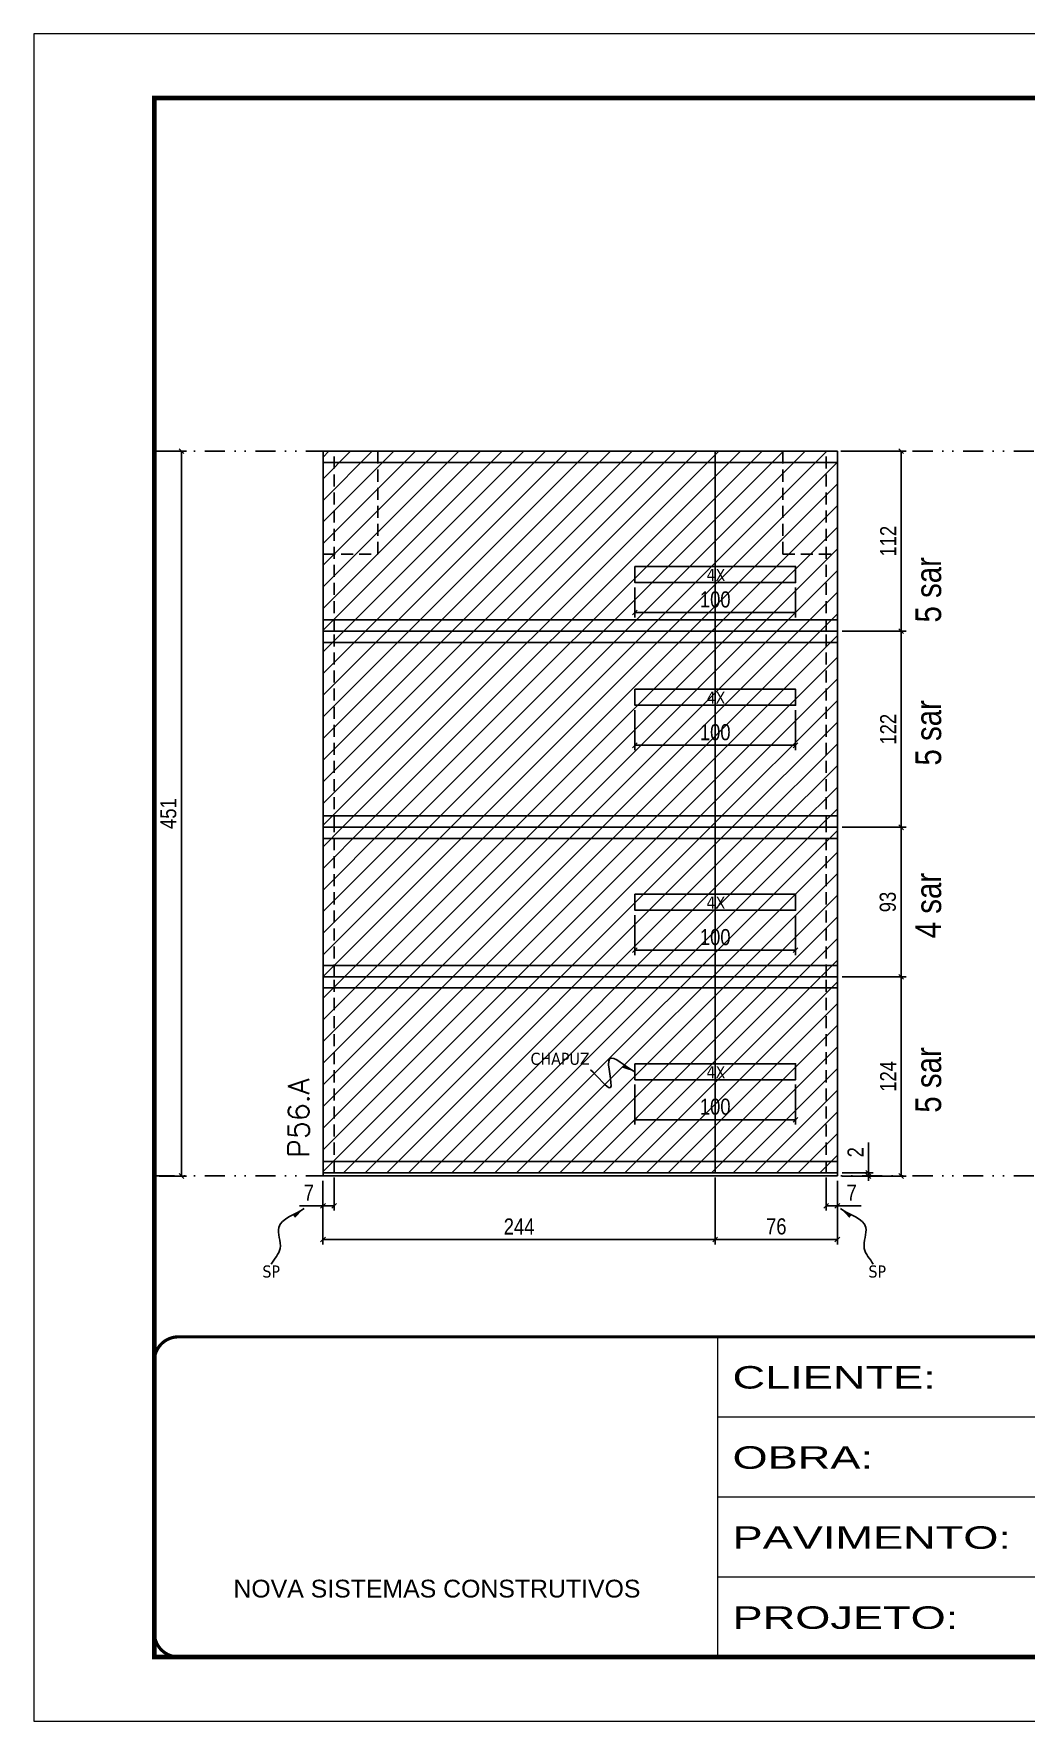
# Model space of a CAD drawing. Extents: x 14400 to 27878, y -21631 to 6985.
# Drawn here: x 17597 to 18214, y 4786 to 5836 of the extents above; entities that cross this region are included whole.
import ezdxf

# ---------------------------------------------------------------- set-up
doc = ezdxf.new("R2010")
doc.units = 0
for name, pattern in [('CONTINUO', [0]), ('DASHED', [0.75, 0.5, -0.25]), ('DIVIDE2', [0.625, 0.25, -0.125, 0, -0.125, 0, -0.125]), ('HIDDEN', [0.375, 0.25, -0.125])]:
    doc.linetypes.add(name, pattern=pattern)
for name, color, linetype in [('COTA', 241, 'Continuous'), ('NOMENCLATURA', 7, 'Continuous'), ('Nível', 160, 'Continuous'), ('Painéis', 200, 'Continuous'), ('Romaneio', 10, 'Continuous'), ('SARR_2.2x10', 60, 'Continuous'), ('SARR_2.2x7', 40, 'Continuous'), ('Sarrafo de Pressão', 42, 'HIDDEN'), ('texto', 7, 'Continuous')]:
    doc.layers.add(name, color=color, linetype=linetype)
for name, color, linetype, lineweight in [('Folhas', 255, 'Continuous', 9), ('Hachura', 251, 'Continuous', 9), ('SARRAFO DE PRESSAO', 251, 'DASHED', 9), ('Texto Seção', 7, 'Continuous', 15)]:
    doc.layers.add(name, color=color, linetype=linetype, lineweight=lineweight)
doc.styles.add('ARIAL', font='arial.ttf')
doc.styles.add('ARIAL_NARROW', font='ARIALN.TTF', dxfattribs={"height": 0.2})
doc.styles.add('COTA TECNICA', font='techl___.ttf', dxfattribs={"height": 10})
doc.styles.add('COTA TECNICA-50', font='techl___.ttf', dxfattribs={"height": 10})
doc.styles.add('REGUA-120', font='ROMANS.shx', dxfattribs={"height": 15})
doc.styles.get("Standard").update_dxf_attribs({"font": 'arial.ttf'})
doc.styles.add('Tecnologia', font='')
doc.styles.get('Tecnologia').set_extended_font_data('Forgotten Futurist')
doc.dimstyles.new('COTA PAINEL-50', dxfattribs={"dimtxt": 10, "dimasz": 3, "dimexe": 3, "dimexo": 3, "dimgap": 3, "dimtad": 1, "dimdec": 1, "dimzin": 12, "dimdsep": 46, "dimtxsty": 'COTA TECNICA-50', "dimblk1": 'OBLIQUE', "dimblk2": 'OBLIQUE', "dimsah": 1, "dimcen": 0.9, "dimclrd": 4, "dimclre": 4, "dimclrt": 240, "dimadec": 1, "dimazin": 3, "dimtfac": 1, "dimtdec": 1, "dimtmove": 0, "dimatfit": 3, "dimfxl": 1, "dimtolj": 1, "dimtzin": 12, "dimarcsym": 0})
doc.dimstyles.new('PAINEL', dxfattribs={"dimtxt": 10, "dimasz": 3, "dimexe": 3, "dimexo": 3, "dimgap": 3, "dimtad": 1, "dimdec": 1, "dimzin": 12, "dimdsep": 46, "dimtxsty": 'COTA TECNICA', "dimblk1": 'OBLIQUE', "dimblk2": 'OBLIQUE', "dimsah": 1, "dimcen": 0.9, "dimclrd": 4, "dimclre": 4, "dimclrt": 240, "dimadec": 1, "dimazin": 3, "dimtfac": 1, "dimtdec": 1, "dimtmove": 0, "dimatfit": 3, "dimfxl": 1, "dimtolj": 1, "dimtzin": 12, "dimarcsym": 0})
doc.dimstyles.get("Standard").update_dxf_attribs({"dimtxt": 0.18, "dimasz": 0.18, "dimexe": 0.18, "dimexo": 0.0625, "dimgap": 0.09, "dimtad": 0, "dimtih": 1, "dimtoh": 1, "dimdec": 4, "dimzin": 0, "dimdsep": 46, "dimtxsty": 'Standard', "dimcen": 0.09, "dimadec": 0, "dimazin": 0, "dimtfac": 1, "dimtdec": 4, "dimtofl": 0, "dimtmove": 0, "dimatfit": 3, "dimfxl": 1, "dimtolj": 1, "dimtzin": 0, "dimarcsym": 0})

# ---------------------------------------------------------------- blocks, each defined once
blk = doc.blocks.new('9999999999')
at = {"color": 30, "linetype": 'CONTINUO'}
for p, q in [((98564.6, 34230.2), (98564.6, 34429.4)), ((98564.6, 34379.6), (99584, 34379.6)), ((98564.6, 34329.8), (99488, 34329.8)), ((98564.6, 34280), (99488, 34280))]:
    blk.add_line(p, q, dxfattribs=at)
at = {"color": 30, "linetype": 'CONTINUO', "const_width": 2}
blk.add_lwpolyline([(99584, 34230.2), (99584, 34414.4, 0.414214), (99569, 34429.4), (98229, 34429.4, 0.414214), (98214, 34414.4), (98214, 34245.2, 0.414214), (98229, 34230.2), (99584, 34230.2)], format="xyb", dxfattribs=at)
at = {"layer": 'Folhas'}
blk.add_lwpolyline([(98139, 34190.2), (99624, 34190.2), (99624, 35240.2), (98139, 35240.2)], close=True, dxfattribs=at)
at = {"layer": 'Folhas', "color": 30, "const_width": 3}
blk.add_lwpolyline([(98214, 34230.2), (99584, 34230.2), (99584, 35200.2), (98214, 35200.2)], close=True, dxfattribs=at)
at = {"color": 7, "linetype": 'Continuous', "ltscale": 5, "style": 'ARIAL'}
blk.add_text('NOVA SISTEMAS CONSTRUTIVOS', height=11.059, dxfattribs=at).set_placement((98263.2, 34267.2))
at = {"layer": 'Folhas', "color": 7, "style": 'Tecnologia', "width": 1.5}
for s, p in [('CLIENTE:', (98573.7, 34397.2)), ('OBRA:', (98573.7, 34347.3)), ('PAVIMENTO:', (98573.7, 34297.5)), ('PROJETO:', (98573.7, 34247.7))]:
    blk.add_text(s, height=14, dxfattribs=at).set_placement(p)
blk = doc.blocks.new('_Oblique')
at = {"color": 0, "linetype": 'ByBlock', "lineweight": -2}
blk.add_line((-0.5, -0.5), (0.5, 0.5), dxfattribs=at)
blk = doc.blocks.new('*D1810')
at = {"layer": 'COTA', "color": 4, "lineweight": -2, "transparency": 16777216}
for p, q in [((17783.9, 5124.4), (17783.9, 5103.9)), ((17776.9, 5122.4), (17776.9, 5103.9)), ((17776.9, 5106.9), (17762.2, 5106.9)), ((17783.9, 5106.9), (17776.9, 5106.9))]:
    blk.add_line(p, q, dxfattribs=at)
at = {"layer": 'Defpoints', "color": 0, "transparency": 16777216}
for p in [(17776.9, 5125.4), (17783.9, 5127.4), (17776.9, 5106.9)]:
    blk.add_point(p, dxfattribs=at)
at = {"layer": 'COTA', "color": 4, "lineweight": -2, "transparency": 16777216, "xscale": 3, "yscale": 3, "zscale": 3, "rotation": 180}
blk.add_blockref('_Oblique', (17776.9, 5106.9), dxfattribs=at)
at = {"layer": 'COTA', "color": 4, "lineweight": -2, "transparency": 16777216, "xscale": 3, "yscale": 3, "zscale": 3}
blk.add_blockref('_Oblique', (17783.9, 5106.9), dxfattribs=at)
at = {"layer": 'COTA', "color": 240, "transparency": 16777216, "insert": (17768.1, 5115), "char_height": 10, "attachment_point": 5, "style": 'COTA TECNICA-50'}
blk.add_mtext('\\A1;7', dxfattribs=at)
blk = doc.blocks.new('*D1811')
at = {"layer": 'COTA', "color": 4, "lineweight": -2, "transparency": 16777216}
for p, q in [((18089.9, 5124.4), (18089.9, 5103.9)), ((18096.9, 5122.4), (18096.9, 5103.9)), ((18089.9, 5106.9), (18096.9, 5106.9)), ((18096.9, 5106.9), (18111.7, 5106.9))]:
    blk.add_line(p, q, dxfattribs=at)
at = {"layer": 'Defpoints', "color": 0, "transparency": 16777216}
for p in [(18089.9, 5127.4), (18096.9, 5125.4), (18096.9, 5106.9)]:
    blk.add_point(p, dxfattribs=at)
at = {"layer": 'COTA', "color": 4, "lineweight": -2, "transparency": 16777216, "xscale": 3, "yscale": 3, "zscale": 3, "rotation": 180}
blk.add_blockref('_Oblique', (18089.9, 5106.9), dxfattribs=at)
at = {"layer": 'COTA', "color": 4, "lineweight": -2, "transparency": 16777216, "xscale": 3, "yscale": 3, "zscale": 3}
blk.add_blockref('_Oblique', (18096.9, 5106.9), dxfattribs=at)
at = {"layer": 'COTA', "color": 240, "transparency": 16777216, "insert": (18105.8, 5115), "char_height": 10, "attachment_point": 5, "style": 'COTA TECNICA-50'}
blk.add_mtext('\\A1;7', dxfattribs=at)
blk = doc.blocks.new('*D1812')
at = {"layer": 'Defpoints', "color": 0, "linetype": 'ByBlock', "transparency": 16777216}
for p in [(18096.9, 5249.4), (18136.6, 5249.4), (18096.9, 5125.4)]:
    blk.add_point(p, dxfattribs=at)
at = {"layer": 'Romaneio', "color": 4, "linetype": 'ByBlock', "lineweight": -2, "transparency": 16777216}
for p, q in [((18099.9, 5249.4), (18139.6, 5249.4)), ((18136.6, 5125.4), (18136.6, 5249.4)), ((18099.9, 5125.4), (18139.6, 5125.4))]:
    blk.add_line(p, q, dxfattribs=at)
at = {"layer": 'Romaneio', "color": 4, "linetype": 'ByBlock', "lineweight": -2, "transparency": 16777216, "xscale": 3, "yscale": 3, "zscale": 3}
for p, rotation in [((18136.6, 5249.4), 90), ((18136.6, 5125.4), 270)]:
    blk.add_blockref('_Oblique', p, dxfattribs=dict(at, rotation=rotation))
at = {"layer": 'Romaneio', "color": 240, "linetype": 'ByBlock', "transparency": 16777216, "insert": (18128.5, 5187.4), "char_height": 10, "attachment_point": 5, "rotation": 90, "style": 'COTA TECNICA'}
blk.add_mtext('\\A1;124', dxfattribs=at)
blk = doc.blocks.new('*D1813')
at = {"layer": 'Defpoints', "color": 0, "linetype": 'ByBlock', "transparency": 16777216}
for p in [(18096.9, 5249.4), (18136.6, 5249.4), (18096.9, 5125.4)]:
    blk.add_point(p, dxfattribs=at)
at = {"layer": 'Romaneio', "color": 4, "linetype": 'ByBlock', "lineweight": -2, "transparency": 16777216}
for p, q in [((18099.9, 5249.4), (18139.6, 5249.4)), ((18136.6, 5125.4), (18136.6, 5249.4)), ((18099.9, 5125.4), (18139.6, 5125.4))]:
    blk.add_line(p, q, dxfattribs=at)
at = {"layer": 'Romaneio', "color": 4, "linetype": 'ByBlock', "lineweight": -2, "transparency": 16777216, "xscale": 3, "yscale": 3, "zscale": 3}
for p, rotation in [((18136.6, 5249.4), 90), ((18136.6, 5125.4), 270)]:
    blk.add_blockref('_Oblique', p, dxfattribs=dict(at, rotation=rotation))
at = {"layer": 'Romaneio', "color": 240, "linetype": 'ByBlock', "transparency": 16777216, "insert": (18128.5, 5187.4), "char_height": 10, "attachment_point": 5, "rotation": 90, "style": 'COTA TECNICA'}
blk.add_mtext('\\A1;124', dxfattribs=at)
blk = doc.blocks.new('*D1814')
at = {"layer": 'COTA', "color": 4, "lineweight": -2, "transparency": 16777216}
for p, q in [((18099.9, 5342.4), (18139.6, 5342.4)), ((18136.6, 5249.4), (18136.6, 5342.4)), ((18099.9, 5249.4), (18139.6, 5249.4))]:
    blk.add_line(p, q, dxfattribs=at)
at = {"layer": 'Defpoints', "color": 0, "transparency": 16777216}
for p in [(18096.9, 5342.4), (18136.6, 5342.4), (18096.9, 5249.4)]:
    blk.add_point(p, dxfattribs=at)
at = {"layer": 'COTA', "color": 4, "lineweight": -2, "transparency": 16777216, "xscale": 3, "yscale": 3, "zscale": 3}
for p, rotation in [((18136.6, 5342.4), 90), ((18136.6, 5249.4), 270)]:
    blk.add_blockref('_Oblique', p, dxfattribs=dict(at, rotation=rotation))
at = {"layer": 'COTA', "color": 240, "transparency": 16777216, "insert": (18128.3, 5295.9), "char_height": 10, "attachment_point": 5, "rotation": 90, "style": 'COTA TECNICA-50'}
blk.add_mtext('\\A1;93', dxfattribs=at)
blk = doc.blocks.new('*D1815')
at = {"layer": 'COTA', "color": 4, "lineweight": -2, "transparency": 16777216}
for p, q in [((18116.2, 5127.4), (18116.2, 5146.2)), ((18099.9, 5127.4), (18119.2, 5127.4)), ((18099.9, 5125.4), (18119.2, 5125.4)), ((18116.2, 5125.4), (18116.2, 5127.4)), ((18116.2, 5125.4), (18116.2, 5122.4))]:
    blk.add_line(p, q, dxfattribs=at)
at = {"layer": 'Defpoints', "color": 0, "transparency": 16777216}
for p in [(18096.9, 5127.4), (18096.9, 5125.4), (18116.2, 5125.4)]:
    blk.add_point(p, dxfattribs=at)
at = {"layer": 'COTA', "color": 4, "lineweight": -2, "transparency": 16777216, "xscale": 3, "yscale": 3, "zscale": 3}
for p, rotation in [((18116.2, 5127.4), 270), ((18116.2, 5125.4), 90)]:
    blk.add_blockref('_Oblique', p, dxfattribs=dict(at, rotation=rotation))
at = {"layer": 'COTA', "color": 240, "transparency": 16777216, "insert": (18108.2, 5140.2), "char_height": 10, "attachment_point": 5, "rotation": 90, "style": 'COTA TECNICA-50'}
blk.add_mtext('\\A1;2', dxfattribs=at)
blk = doc.blocks.new('*D1816')
at = {"layer": 'COTA', "color": 4, "lineweight": -2, "transparency": 16777216}
for p, q in [((18020.9, 5124.4), (18020.9, 5082.9)), ((17776.9, 5122.4), (17776.9, 5082.9)), ((17776.9, 5085.9), (18020.9, 5085.9))]:
    blk.add_line(p, q, dxfattribs=at)
at = {"layer": 'Defpoints', "color": 0, "transparency": 16777216}
for p in [(17776.9, 5125.4), (18020.9, 5127.4), (18020.9, 5085.9)]:
    blk.add_point(p, dxfattribs=at)
at = {"layer": 'COTA', "color": 4, "lineweight": -2, "transparency": 16777216, "xscale": 3, "yscale": 3, "zscale": 3, "rotation": 180}
blk.add_blockref('_Oblique', (17776.9, 5085.9), dxfattribs=at)
at = {"layer": 'COTA', "color": 4, "lineweight": -2, "transparency": 16777216, "xscale": 3, "yscale": 3, "zscale": 3}
blk.add_blockref('_Oblique', (18020.9, 5085.9), dxfattribs=at)
at = {"layer": 'COTA', "color": 240, "transparency": 16777216, "insert": (17898.9, 5094), "char_height": 10, "attachment_point": 5, "style": 'COTA TECNICA-50'}
blk.add_mtext('\\A1;244', dxfattribs=at)
blk = doc.blocks.new('*D1817')
at = {"layer": 'COTA', "color": 4, "lineweight": -2, "transparency": 16777216}
for p, q in [((18020.9, 5124.4), (18020.9, 5082.9)), ((18096.9, 5122.4), (18096.9, 5082.9)), ((18020.9, 5085.9), (18096.9, 5085.9))]:
    blk.add_line(p, q, dxfattribs=at)
at = {"layer": 'Defpoints', "color": 0, "transparency": 16777216}
for p in [(18020.9, 5127.4), (18096.9, 5125.4), (18096.9, 5085.9)]:
    blk.add_point(p, dxfattribs=at)
at = {"layer": 'COTA', "color": 4, "lineweight": -2, "transparency": 16777216, "xscale": 3, "yscale": 3, "zscale": 3, "rotation": 180}
blk.add_blockref('_Oblique', (18020.9, 5085.9), dxfattribs=at)
at = {"layer": 'COTA', "color": 4, "lineweight": -2, "transparency": 16777216, "xscale": 3, "yscale": 3, "zscale": 3}
blk.add_blockref('_Oblique', (18096.9, 5085.9), dxfattribs=at)
at = {"layer": 'COTA', "color": 240, "transparency": 16777216, "insert": (18058.9, 5094), "char_height": 10, "attachment_point": 5, "style": 'COTA TECNICA-50'}
blk.add_mtext('\\A1;76', dxfattribs=at)
blk = doc.blocks.new('*D1818')
at = {"layer": 'COTA', "color": 4, "linetype": 'ByBlock', "lineweight": -2, "transparency": 16777216}
for p, q in [((17970.9, 5182.3), (17970.9, 5157.4)), ((18070.9, 5182.3), (18070.9, 5157.4)), ((18070.9, 5160.4), (17970.9, 5160.4))]:
    blk.add_line(p, q, dxfattribs=at)
at = {"layer": 'Defpoints', "color": 0, "linetype": 'ByBlock', "transparency": 16777216}
for p in [(17970.9, 5185.3), (18070.9, 5185.3), (17970.9, 5160.4)]:
    blk.add_point(p, dxfattribs=at)
at = {"layer": 'COTA', "color": 4, "linetype": 'ByBlock', "lineweight": -2, "transparency": 16777216, "xscale": 3, "yscale": 3, "zscale": 3, "rotation": 180}
blk.add_blockref('_Oblique', (17970.9, 5160.4), dxfattribs=at)
at = {"layer": 'COTA', "color": 4, "linetype": 'ByBlock', "lineweight": -2, "transparency": 16777216, "xscale": 3, "yscale": 3, "zscale": 3}
blk.add_blockref('_Oblique', (18070.9, 5160.4), dxfattribs=at)
at = {"layer": 'COTA', "color": 240, "linetype": 'ByBlock', "transparency": 16777216, "insert": (18020.9, 5168.5), "char_height": 10, "attachment_point": 5, "style": 'COTA TECNICA'}
blk.add_mtext('\\A1;100', dxfattribs=at)
blk = doc.blocks.new('*D1804')
at = {"layer": 'COTA', "color": 4, "lineweight": -2, "transparency": 16777216}
for p, q in [((18099.9, 5464.4), (18139.6, 5464.4)), ((18136.6, 5342.4), (18136.6, 5464.4)), ((18099.9, 5342.4), (18139.6, 5342.4))]:
    blk.add_line(p, q, dxfattribs=at)
at = {"layer": 'Defpoints', "color": 0, "transparency": 16777216}
for p in [(18096.9, 5464.4), (18136.6, 5464.4), (18096.9, 5342.4)]:
    blk.add_point(p, dxfattribs=at)
at = {"layer": 'COTA', "color": 4, "lineweight": -2, "transparency": 16777216, "xscale": 3, "yscale": 3, "zscale": 3}
for p, rotation in [((18136.6, 5464.4), 90), ((18136.6, 5342.4), 270)]:
    blk.add_blockref('_Oblique', p, dxfattribs=dict(at, rotation=rotation))
at = {"layer": 'COTA', "color": 240, "transparency": 16777216, "insert": (18128.5, 5403.4), "char_height": 10, "attachment_point": 5, "rotation": 90, "style": 'COTA TECNICA'}
blk.add_mtext('\\A1;122', dxfattribs=at)
blk = doc.blocks.new('*D1805')
at = {"layer": 'COTA', "color": 4, "lineweight": -2, "transparency": 16777216}
for p, q in [((18099.9, 5576.4), (18139.6, 5576.4)), ((18136.6, 5464.4), (18136.6, 5576.4)), ((18099.9, 5464.4), (18139.6, 5464.4))]:
    blk.add_line(p, q, dxfattribs=at)
at = {"layer": 'Defpoints', "color": 0, "transparency": 16777216}
for p in [(18096.9, 5576.4), (18136.6, 5576.4), (18096.9, 5464.4)]:
    blk.add_point(p, dxfattribs=at)
at = {"layer": 'COTA', "color": 4, "lineweight": -2, "transparency": 16777216, "xscale": 3, "yscale": 3, "zscale": 3}
for p, rotation in [((18136.6, 5576.4), 90), ((18136.6, 5464.4), 270)]:
    blk.add_blockref('_Oblique', p, dxfattribs=dict(at, rotation=rotation))
at = {"layer": 'COTA', "color": 240, "transparency": 16777216, "insert": (18128.5, 5520.4), "char_height": 10, "attachment_point": 5, "rotation": 90, "style": 'COTA TECNICA'}
blk.add_mtext('\\A1;112', dxfattribs=at)
blk = doc.blocks.new('*D1806')
at = {"layer": 'COTA', "color": 4, "linetype": 'ByBlock', "lineweight": -2, "transparency": 16777216}
for p, q in [((17970.9, 5287.8), (17970.9, 5262.9)), ((18070.9, 5287.8), (18070.9, 5262.9)), ((18070.9, 5265.9), (17970.9, 5265.9))]:
    blk.add_line(p, q, dxfattribs=at)
at = {"layer": 'Defpoints', "color": 0, "linetype": 'ByBlock', "transparency": 16777216}
for p in [(17970.9, 5290.8), (18070.9, 5290.8), (17970.9, 5265.9)]:
    blk.add_point(p, dxfattribs=at)
at = {"layer": 'COTA', "color": 4, "linetype": 'ByBlock', "lineweight": -2, "transparency": 16777216, "xscale": 3, "yscale": 3, "zscale": 3, "rotation": 180}
blk.add_blockref('_Oblique', (17970.9, 5265.9), dxfattribs=at)
at = {"layer": 'COTA', "color": 4, "linetype": 'ByBlock', "lineweight": -2, "transparency": 16777216, "xscale": 3, "yscale": 3, "zscale": 3}
blk.add_blockref('_Oblique', (18070.9, 5265.9), dxfattribs=at)
at = {"layer": 'COTA', "color": 240, "linetype": 'ByBlock', "transparency": 16777216, "insert": (18020.9, 5274), "char_height": 10, "attachment_point": 5, "style": 'COTA TECNICA'}
blk.add_mtext('\\A1;100', dxfattribs=at)
blk = doc.blocks.new('*D1807')
at = {"layer": 'COTA', "color": 4, "linetype": 'ByBlock', "lineweight": -2, "transparency": 16777216}
for p, q in [((17970.9, 5415.3), (17970.9, 5390.4)), ((18070.9, 5415.3), (18070.9, 5390.4)), ((18070.9, 5393.4), (17970.9, 5393.4))]:
    blk.add_line(p, q, dxfattribs=at)
at = {"layer": 'Defpoints', "color": 0, "linetype": 'ByBlock', "transparency": 16777216}
for p in [(17970.9, 5418.3), (18070.9, 5418.3), (17970.9, 5393.4)]:
    blk.add_point(p, dxfattribs=at)
at = {"layer": 'COTA', "color": 4, "linetype": 'ByBlock', "lineweight": -2, "transparency": 16777216, "xscale": 3, "yscale": 3, "zscale": 3, "rotation": 180}
blk.add_blockref('_Oblique', (17970.9, 5393.4), dxfattribs=at)
at = {"layer": 'COTA', "color": 4, "linetype": 'ByBlock', "lineweight": -2, "transparency": 16777216, "xscale": 3, "yscale": 3, "zscale": 3}
blk.add_blockref('_Oblique', (18070.9, 5393.4), dxfattribs=at)
at = {"layer": 'COTA', "color": 240, "linetype": 'ByBlock', "transparency": 16777216, "insert": (18020.9, 5401.5), "char_height": 10, "attachment_point": 5, "style": 'COTA TECNICA'}
blk.add_mtext('\\A1;100', dxfattribs=at)
blk = doc.blocks.new('*D2068')
at = {"layer": 'COTA', "color": 4, "linetype": 'ByBlock', "lineweight": -2, "transparency": 16777216}
for p, q in [((17970.9, 5491.7), (17970.9, 5473)), ((18070.9, 5491.7), (18070.9, 5473)), ((18070.9, 5476), (17970.9, 5476))]:
    blk.add_line(p, q, dxfattribs=at)
at = {"layer": 'Defpoints', "color": 0, "linetype": 'ByBlock', "transparency": 16777216}
for p in [(17970.9, 5494.7), (18070.9, 5494.7), (17970.9, 5476)]:
    blk.add_point(p, dxfattribs=at)
at = {"layer": 'COTA', "color": 4, "linetype": 'ByBlock', "lineweight": -2, "transparency": 16777216, "xscale": 3, "yscale": 3, "zscale": 3, "rotation": 180}
blk.add_blockref('_Oblique', (17970.9, 5476), dxfattribs=at)
at = {"layer": 'COTA', "color": 4, "linetype": 'ByBlock', "lineweight": -2, "transparency": 16777216, "xscale": 3, "yscale": 3, "zscale": 3}
blk.add_blockref('_Oblique', (18070.9, 5476), dxfattribs=at)
at = {"layer": 'COTA', "color": 240, "linetype": 'ByBlock', "transparency": 16777216, "insert": (18020.9, 5484.1), "char_height": 10, "attachment_point": 5, "style": 'COTA TECNICA'}
blk.add_mtext('\\A1;100', dxfattribs=at)
blk = doc.blocks.new('*D2072')
at = {"layer": 'COTA', "color": 4, "lineweight": -2, "transparency": 16777216}
for p, q in [((17675, 5576.4), (17691.9, 5576.4)), ((17688.9, 5125.4), (17688.9, 5576.4)), ((17675, 5125.4), (17691.9, 5125.4))]:
    blk.add_line(p, q, dxfattribs=at)
at = {"layer": 'Defpoints', "color": 0, "transparency": 16777216}
for p in [(17672, 5576.4), (17688.9, 5576.4), (17672, 5125.4)]:
    blk.add_point(p, dxfattribs=at)
at = {"layer": 'COTA', "color": 4, "lineweight": -2, "transparency": 16777216, "xscale": 3, "yscale": 3, "zscale": 3}
for p, rotation in [((17688.9, 5576.4), 90), ((17688.9, 5125.4), 270)]:
    blk.add_blockref('_Oblique', p, dxfattribs=dict(at, rotation=rotation))
at = {"layer": 'COTA', "color": 240, "transparency": 16777216, "insert": (17680.7, 5350.9), "char_height": 10, "attachment_point": 5, "rotation": 90, "style": 'COTA TECNICA'}
blk.add_mtext('\\A1;451', dxfattribs=at)

msp = doc.modelspace()

# ---------------------------------------------------------------- hatches: boundary and pattern name
at = {"layer": 'Hachura', "linetype": 'ByBlock'}
h = msp.add_hatch(dxfattribs=at)
h.set_pattern_fill('ANSI31', color=256, scale=3)
h.paths.add_polyline_path([(18020.94, 5576.44), (17776.94, 5576.44), (17776.94, 5464.44), (18020.94, 5464.44)])
h.paths.add_polyline_path([(18096.94, 5576.44), (18020.94, 5576.44), (18020.94, 5464.44), (18096.94, 5464.44)])
h.paths.add_polyline_path([(18096.94, 5464.44), (18020.94, 5464.44), (18020.94, 5342.44), (18096.94, 5342.44)])
h.paths.add_polyline_path([(18020.94, 5464.44), (17776.94, 5464.44), (17776.94, 5342.44), (18020.94, 5342.44)])
h.paths.add_polyline_path([(18507.64, 5512.44), (18263.67, 5512.44), (18263.67, 5394.44), (18507.65, 5394.44)])
h.paths.add_polyline_path([(18583.67, 5512.44), (18507.64, 5512.44), (18507.65, 5394.44), (18583.67, 5394.44)])
h.paths.add_polyline_path([(18775.3, 5512.42), (18750.3, 5512.42), (18750.3, 5394.42), (18775.3, 5394.42)])
h.paths.add_polyline_path([(18952.76, 5512.42), (18927.76, 5512.42), (18927.76, 5394.42), (18952.76, 5394.42)])
h = msp.add_hatch(dxfattribs=at)
h.set_pattern_fill('ANSI31', color=256, scale=3)
h.paths.add_polyline_path([(18020.94, 5342.44), (17776.94, 5342.44), (17776.94, 5249.44), (18020.94, 5249.44)])
h.paths.add_polyline_path([(18096.94, 5342.44), (18020.94, 5342.44), (18020.94, 5249.44), (18096.94, 5249.44)])
h.paths.add_polyline_path([(18096.94, 5249.44), (18020.94, 5249.44), (18020.94, 5127.44), (18096.94, 5127.44)])
h.paths.add_polyline_path([(18020.94, 5249.44), (17776.94, 5249.44), (17776.94, 5127.44), (18020.94, 5127.44)])
h.paths.add_polyline_path([(18507.65, 5367.44), (18263.67, 5367.44), (18263.67, 5249.44), (18507.66, 5249.44)])
h.paths.add_polyline_path([(18507.65, 5394.44), (18263.67, 5394.44), (18263.67, 5367.44), (18507.65, 5367.44)])
h.paths.add_polyline_path([(18583.67, 5394.44), (18507.65, 5394.44), (18507.65, 5367.44), (18583.67, 5367.44)])
h.paths.add_polyline_path([(18583.67, 5367.44), (18507.65, 5367.44), (18507.66, 5249.44), (18583.67, 5249.44)])
h.paths.add_polyline_path([(18583.67, 5249.44), (18507.66, 5249.44), (18507.67, 5127.44), (18583.67, 5127.44)])
h.paths.add_polyline_path([(18507.66, 5249.44), (18263.67, 5249.44), (18263.67, 5127.44), (18507.67, 5127.44)])
h.paths.add_polyline_path([(18775.3, 5371.44), (18750.3, 5371.44), (18750.3, 5127.44), (18775.3, 5127.44)])
h.paths.add_polyline_path([(18775.3, 5394.42), (18750.3, 5394.42), (18750.3, 5371.44), (18775.3, 5371.44)])
h.paths.add_polyline_path([(18952.76, 5394.42), (18927.76, 5394.42), (18927.76, 5371.44), (18952.76, 5371.44)])
h.paths.add_polyline_path([(18952.76, 5371.44), (18927.76, 5371.44), (18927.76, 5127.44), (18952.76, 5127.44)])

# ---------------------------------------------------------------- linework, layer by layer
at = {"layer": 'COTA', "linetype": 'HIDDEN', "ltscale": 30}
for p, q in [((17810.94, 5512.44), (17810.94, 5576.44)), ((18062.94, 5512.44), (18062.94, 5576.44)), ((17776.94, 5512.44), (17810.94, 5512.44)), ((18062.94, 5512.44), (18096.94, 5512.44))]:
    msp.add_line(p, q, dxfattribs=at)
at = {"layer": 'Nível', "color": 4, "linetype": 'DIVIDE2', "ltscale": 50}
for p, q in [((17671.97, 5576.44), (19041.97, 5576.44)), ((17671.97, 5125.44), (19041.97, 5125.44))]:
    msp.add_line(p, q, dxfattribs=at)
at = {"layer": 'Painéis'}
for p, q in [((17776.94, 5342.44), (17776.94, 5576.44)), ((17776.94, 5576.44), (18096.94, 5576.44)), ((18020.94, 5576.44), (18020.94, 5342.44)), ((18096.94, 5342.44), (18096.94, 5576.44)), ((17776.94, 5464.44), (18096.94, 5464.44)), ((17776.94, 5249.44), (17776.94, 5342.44)), ((17776.94, 5342.44), (18096.94, 5342.44)), ((18020.94, 5342.44), (18020.94, 5127.44)), ((18096.94, 5249.44), (18096.94, 5342.44))]:
    msp.add_line(p, q, dxfattribs=at)
for points in [[(18096.94, 5249.44), (17776.94, 5249.44), (17776.94, 5127.44), (18096.94, 5127.44)], [(18096.94, 5125.44), (17776.94, 5125.44), (17776.94, 5127.44), (18096.94, 5127.44)]]:
    msp.add_lwpolyline(points, close=True, dxfattribs=at)
at = {"layer": 'SARR_2.2x10'}
for points in [[(17970.94, 5504.68), (18070.94, 5504.68), (18070.94, 5494.68), (17970.94, 5494.68)], [(17970.94, 5428.28), (18070.94, 5428.28), (18070.94, 5418.28), (17970.94, 5418.28)], [(17970.94, 5300.78), (18070.94, 5300.78), (18070.94, 5290.78), (17970.94, 5290.78)], [(17970.94, 5195.28), (18070.94, 5195.28), (18070.94, 5185.28), (17970.94, 5185.28)]]:
    msp.add_lwpolyline(points, close=True, dxfattribs=at)
at = {"layer": 'SARR_2.2x7'}
for p, q in [((17776.94, 5569.44), (18020.94, 5569.44)), ((18020.94, 5569.44), (18096.94, 5569.44)), ((17776.94, 5471.44), (18020.94, 5471.44)), ((18020.94, 5471.44), (18096.94, 5471.44)), ((17776.94, 5457.44), (18020.94, 5457.44)), ((18020.94, 5457.44), (18096.94, 5457.44)), ((17776.94, 5349.44), (18020.94, 5349.44)), ((18020.94, 5349.44), (18096.94, 5349.44)), ((17776.94, 5335.44), (18020.94, 5335.44)), ((18020.94, 5335.44), (18096.94, 5335.44)), ((17776.94, 5256.44), (18020.94, 5256.44)), ((18020.94, 5256.44), (18096.94, 5256.44)), ((17776.94, 5242.44), (18020.94, 5242.44)), ((18020.94, 5242.44), (18096.94, 5242.44)), ((17776.94, 5134.44), (18020.94, 5134.44)), ((18020.94, 5134.44), (18096.94, 5134.44))]:
    msp.add_line(p, q, dxfattribs=at)
at = {"layer": 'Sarrafo de Pressão', "ltscale": 30}
for p, q in [((17783.94, 5464.44), (17783.94, 5576.44)), ((18089.94, 5464.44), (18089.94, 5576.44)), ((17783.94, 5342.44), (17783.94, 5464.44)), ((18089.94, 5342.44), (18089.94, 5464.44)), ((17783.94, 5249.44), (17783.94, 5342.44)), ((18089.94, 5249.44), (18089.94, 5342.44)), ((17783.94, 5127.44), (17783.94, 5249.44)), ((18089.94, 5127.44), (18089.94, 5249.44))]:
    msp.add_line(p, q, dxfattribs=at)

# ---------------------------------------------------------------- block references
at = {"layer": 'SARRAFO DE PRESSAO', "color": 6, "linetype": 'ByBlock'}
msp.add_blockref('9999999999', (-80542.01, -29404.05), dxfattribs=at)

# ---------------------------------------------------------------- texts
at = {"layer": 'NOMENCLATURA', "style": 'ARIAL_NARROW'}
for s, p in [('5 sar', (18161.46, 5469.8)), ('5 sar', (18161.46, 5380.8)), ('4 sar', (18161.46, 5273.3)), ('5 sar', (18161.46, 5164.8))]:
    msp.add_text(s, height=16, rotation=90, dxfattribs=at).set_placement(p)
at = {"layer": 'texto', "color": 0, "char_height": 7.5, "attachment_point": 5}
for s, insert in [('{\\fTahoma|b0|i0|c0|p34;\\C4;4X}', (18021.33, 5499.39)), ('{\\fTahoma|b0|i0|c0|p34;\\C4;4X}', (18021.33, 5422.99)), ('{\\fTahoma|b0|i0|c0|p34;\\C4;4X}', (18021.33, 5295.49)), ('{\\fTahoma|b0|i0|c0|p34;\\C4;CHAPUZ}', (17924.39, 5198.29)), ('{\\fTahoma|b0|i0|c0|p34;\\C4;4X}', (18021.33, 5189.99)), ('{\\fTahoma|b0|i0|c0|p34;\\C4;SP}', (17744.69, 5065.94)), ('{\\fTahoma|b0|i0|c0|p34;\\C4;SP}', (18121.72, 5065.94))]:
    msp.add_mtext(s, dxfattribs=dict(at, insert=insert))
at = {"layer": 'Texto Seção', "insert": (17768.32, 5136.69), "char_height": 13, "width": 285.3299, "attachment_point": 7, "rotation": 90, "style": 'REGUA-120'}
msp.add_mtext('P56.A', dxfattribs=at)

# ---------------------------------------------------------------- dimensions: what is measured, and where the dimension line sits
at = {"layer": 'COTA'}
for base, p1, p2, angle, dimstyle, picture, middle in [((17688.85, 5576.44), (17671.97, 5125.44), (17671.97, 5576.44), 90, 'PAINEL', '*D2072', (17680.74, 5350.94)), ((18136.58, 5576.44), (18096.94, 5464.44), (18096.94, 5576.44), 90, 'PAINEL', '*D1805', (18128.53, 5520.44)), ((18136.58, 5464.44), (18096.94, 5342.44), (18096.94, 5464.44), 90, 'PAINEL', '*D1804', (18128.53, 5403.44)), ((18136.58, 5342.44), (18096.94, 5249.44), (18096.94, 5342.44), 90, 'COTA PAINEL-50', '*D1814', (18128.34, 5295.94)), ((17776.94, 5106.93), (17783.94, 5127.44), (17776.94, 5125.44), 180, 'COTA PAINEL-50', '*D1810', (17768.08, 5115))]:
    dim = msp.add_linear_dim(base=base, p1=p1, p2=p2, angle=angle, dimstyle=dimstyle, dxfattribs=at)
    dim.commit()
    dim.dimension.update_dxf_attribs({"geometry": picture, "text_midpoint": middle})
at = {"layer": 'COTA', "linetype": 'ByBlock'}
for base, p1, p2, picture, middle in [((17970.94, 5475.97), (18070.94, 5494.68), (17970.94, 5494.68), '*D2068', (18020.94, 5484.08)), ((17970.94, 5393.35), (18070.94, 5418.28), (17970.94, 5418.28), '*D1807', (18020.94, 5401.45)), ((17970.94, 5265.85), (18070.94, 5290.78), (17970.94, 5290.78), '*D1806', (18020.94, 5273.95)), ((17970.94, 5160.35), (18070.94, 5185.28), (17970.94, 5185.28), '*D1818', (18020.94, 5168.45))]:
    dim = msp.add_linear_dim(base=base, p1=p1, p2=p2, dimstyle='PAINEL', dxfattribs=at)
    dim.commit()
    dim.dimension.update_dxf_attribs({"geometry": picture, "text_midpoint": middle})
at = {"layer": 'COTA'}
dim = msp.add_linear_dim(base=(18116.2, 5125.44), p1=(18096.94, 5127.44), p2=(18096.94, 5125.44), angle=90, dimstyle='COTA PAINEL-50', dxfattribs=at)
dim.commit()
dim.dimension.update_dxf_attribs({"geometry": '*D1815', "text_midpoint": (18116.2, 5140.18), "dimtype": 160})
for base, p1, p2, picture, middle in [((18020.94, 5085.88), (17776.94, 5125.44), (18020.94, 5127.44), '*D1816', (17898.94, 5093.95)), ((18096.94, 5085.88), (18020.94, 5127.44), (18096.94, 5125.44), '*D1817', (18058.94, 5093.98)), ((18096.94, 5106.93), (18089.94, 5127.44), (18096.94, 5125.44), '*D1811', (18105.81, 5115))]:
    dim = msp.add_linear_dim(base=base, p1=p1, p2=p2, dimstyle='COTA PAINEL-50', dxfattribs=at)
    dim.commit()
    dim.dimension.update_dxf_attribs({"geometry": picture, "text_midpoint": middle})
at = {"layer": 'Romaneio', "linetype": 'ByBlock'}
for picture in ['*D1812', '*D1813']:
    dim = msp.add_aligned_dim(p1=(18096.94, 5125.44), p2=(18096.94, 5249.44), distance=-39.64, dimstyle='PAINEL', dxfattribs=at)
    dim.commit()
    dim.dimension.update_dxf_attribs({"geometry": picture, "text_midpoint": (18128.51, 5187.44)})

# ---------------------------------------------------------------- leaders
at = {"layer": 'COTA', "path_type": 1}
for points in [[(17970.94, 5190.28), (17955.16, 5198.29), (17955.74, 5180.42), (17943.31, 5191.57)], [(17765.11, 5105.25), (17749.33, 5093.42), (17750.25, 5080.41), (17744.7, 5070.63)], [(18098.77, 5105.25), (18114.56, 5093.42), (18113.63, 5080.41), (18119.18, 5070.63)]]:
    msp.add_leader(points, dimstyle='Standard', override={"dimasz": 8}, dxfattribs=at)

doc.saveas('drawing.dxf')
